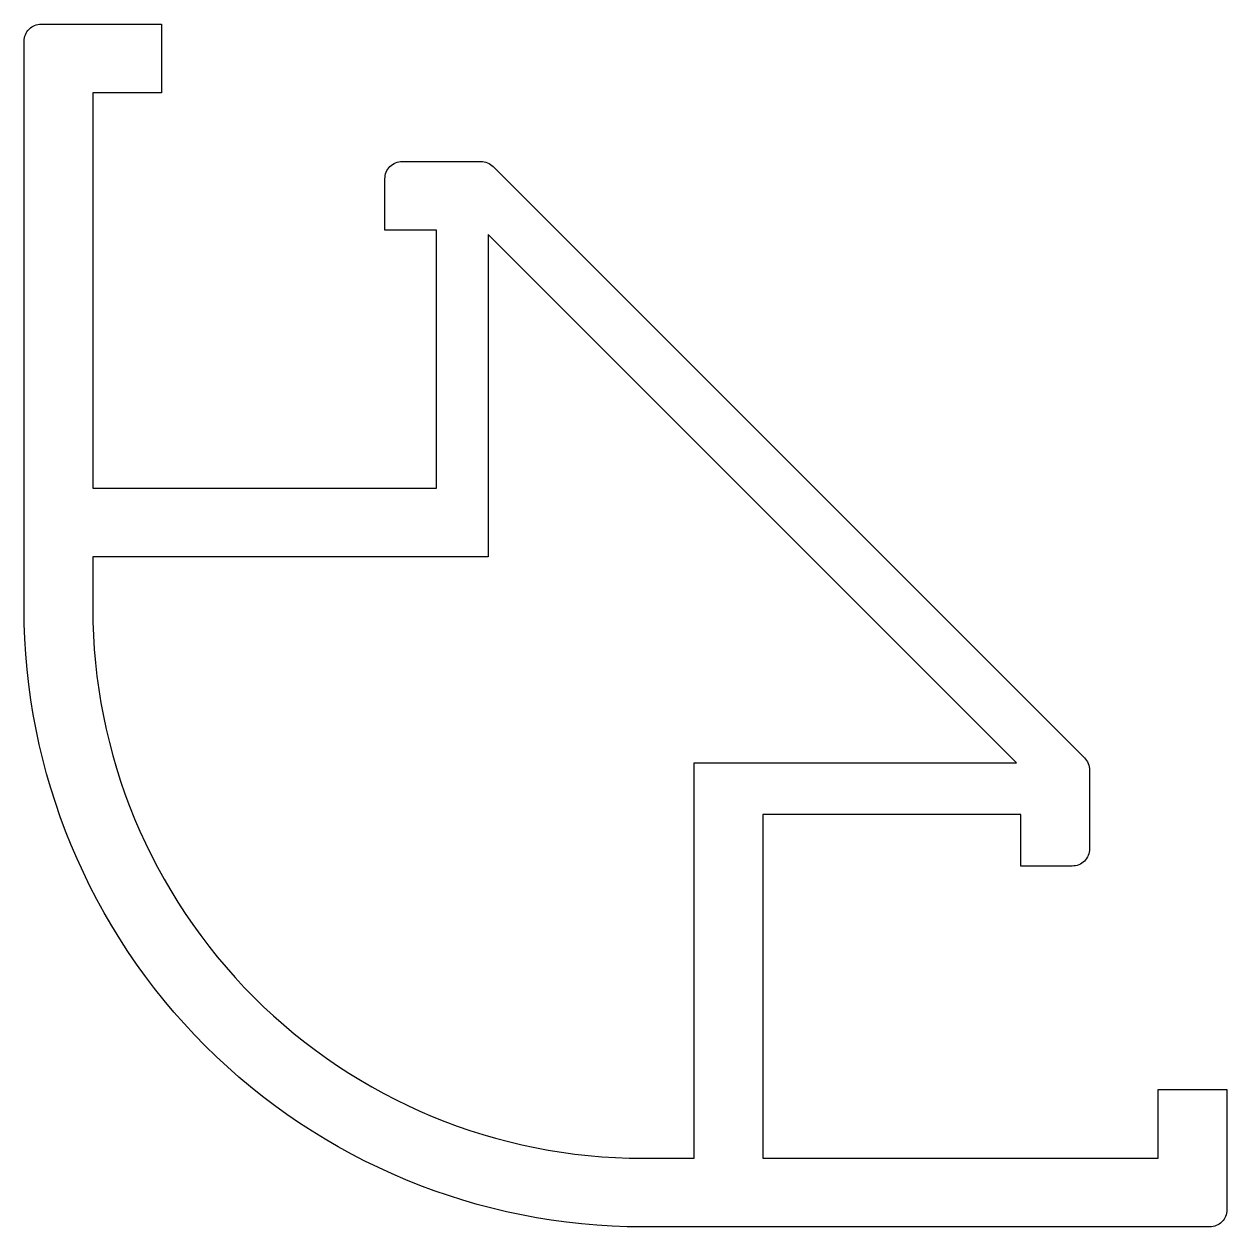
# Model space of a CAD drawing. Extents: x 2652.9 to 2687.9, y 3192.3 to 3227.3.
import ezdxf

# ---------------------------------------------------------------- set-up
doc = ezdxf.new("R2010")
doc.units = 0
doc.layers.add('ANA', color=220, linetype='CONTINUOUS')

msp = doc.modelspace()

# ---------------------------------------------------------------- linework, layer by layer
at = {"layer": 'ANA', "color": 0}
for points in [[(2663.381, 3222.783, -0.414214), (2663.881, 3223.283), (2666.174, 3223.283, -0.198912), (2666.528, 3223.137), (2683.735, 3205.93, -0.198912), (2683.881, 3205.576), (2683.881, 3203.283, -0.414214), (2683.381, 3202.783), (2681.881, 3202.783), (2681.881, 3204.283), (2674.381, 3204.283), (2674.381, 3194.283), (2685.881, 3194.283), (2685.881, 3196.283), (2687.881, 3196.283), (2687.881, 3192.783, -0.414214), (2687.381, 3192.283), (2670.881, 3192.283, -0.198912), (2658.153, 3197.555, -0.198912), (2652.881, 3210.283), (2652.881, 3226.783, -0.414214), (2653.381, 3227.283), (2656.881, 3227.283), (2656.881, 3225.283), (2654.881, 3225.283), (2654.881, 3213.783), (2664.881, 3213.783), (2664.881, 3221.283), (2663.381, 3221.283)], [(2666.381, 3221.162), (2666.381, 3211.783), (2654.881, 3211.783), (2654.881, 3210.283, 0.198912), (2659.567, 3198.969, 0.198912), (2670.881, 3194.283), (2672.381, 3194.283), (2672.381, 3205.783), (2681.76, 3205.783)]]:
    msp.add_lwpolyline(points, format="xyb", close=True, dxfattribs=at)

doc.saveas('drawing.dxf')
